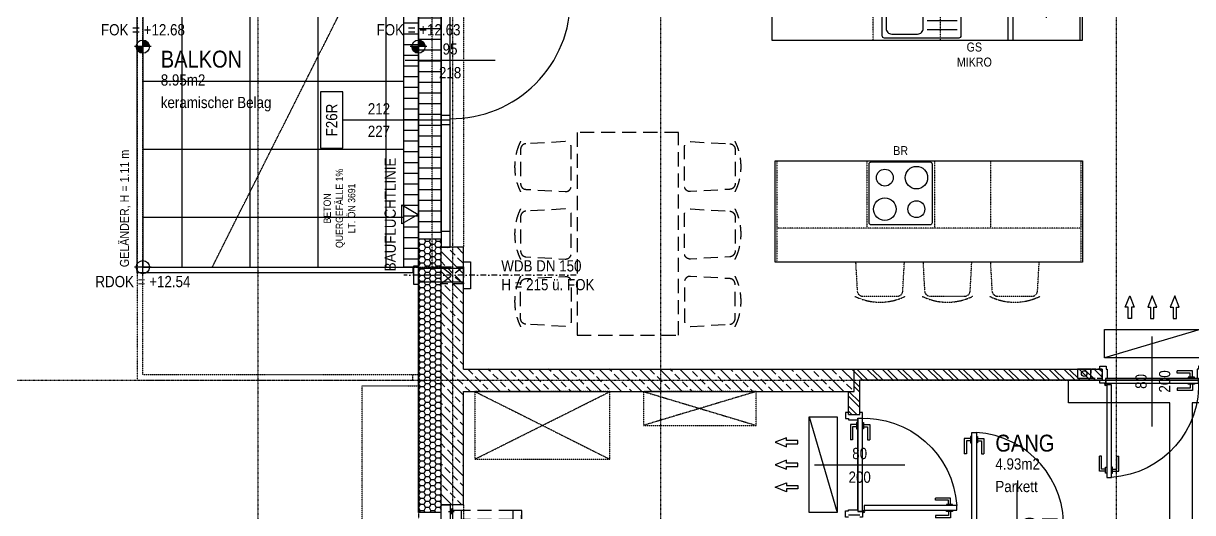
# Model space of a CAD drawing. Header units: millimetres. Extents: x -89828 to -25315, y -35442 to 69272.
# Drawn here: x -45807 to -35416, y -6351 to -2006 of the extents above; entities that cross this region are included whole.
import ezdxf
from ezdxf.enums import TextEntityAlignment as Align

# ---------------------------------------------------------------- set-up
doc = ezdxf.new("R2010")
doc.units = ezdxf.units.MM
for name, pattern in [('HIDDEN2', [0.1875, 0.125, -0.0625]), ('STRICHLINIE', [0.75, 0.5, -0.25]), ('STRICHPUNKT', [1, 0.5, -0.25, 0, -0.25])]:
    doc.linetypes.add(name, pattern=pattern)
for name, color, linetype in [('00_HLP---------M0', 6, 'Continuous'), ('01-BFL-G00-L04-M0', 10, 'Continuous'), ('01-HID-G00-L04-ENTWÄSSERUNG', 8, 'HIDDEN2'), ('01-SYM-G00-L04-M0', 8, 'Continuous'), ('01-TXT---------M0', 1, 'Continuous'), ('01-TXT---------PP', 1, 'Continuous'), ('01-TXT-G00-L04-M0', 1, 'Continuous'), ('02-ANS-G00-L04-M0', 8, 'Continuous'), ('02-ANS-G00-L04-Rigol', 8, 'Continuous'), ('02-AXO-G00-L04-M0', 8, 'STRICHPUNKT'), ('02-DIM-G00-L04-ACHSEN', 8, 'Continuous'), ('02-DIM-G00-L04-BEHÖRDE', 20, 'Continuous'), ('02-FIL-G00-L04-LILA', 223, 'Continuous'), ('02-FIL-G00-L04-ORANGE', 40, 'Continuous'), ('02-FIL-G00-L04-PLATTENBELAG', 253, 'Continuous'), ('02-FIL-G00-L04-STB', 8, 'Continuous'), ('02-HID-G00-L04-M0', 8, 'HIDDEN2'), ('02-TWA---------M0', 4, 'Continuous'), ('02-TWA-G00-L04-M0', 4, 'Continuous'), ('02-WDA---------M0', 8, 'Continuous'), ('02-WDA-G00-L04-M0', 8, 'Continuous'), ('02-ZWA---------M0', 2, 'Continuous'), ('02-ZWA-G00-L04-M0', 2, 'Continuous'), ('03-ANS-G00-L04-M0', 8, 'Continuous'), ('04-HLP---------M0', 8, 'HIDDEN2'), ('04-STO---------M0', 1, 'Continuous'), ('04-SYM---------EP', 8, 'Continuous'), ('04-SYM-G00-L04-EP', 8, 'Continuous'), ('04-TXT---------EP', 8, 'Continuous'), ('04-TXT-G00-L04-M0', 8, 'Continuous'), ('04-TXT-G00-L04-POS', 8, 'Continuous'), ('05-STO--------M0', 1, 'Continuous'), ('05-SYM---------M0', 8, 'Continuous'), ('05-SYM--------M0', 8, 'Continuous'), ('05-SYM-G00-L04-M0', 8, 'Continuous'), ('05-TXT---------PP', 8, 'Continuous'), ('05-TXT--------M0', 8, 'Continuous'), ('05-TXT-G00-L04-M0', 8, 'Continuous'), ('07-SAN---------M0', 8, 'Continuous'), ('07-SAN-G00-L04-KLIMA', 8, 'Continuous'), ('07-SAN-G00-L04-Küche', 8, 'Continuous'), ('07-SAN-G00-L04-M0', 8, 'Continuous'), ('07-SYM-G00-L04-M0', 8, 'STRICHPUNKT'), ('07_MOB-G00-L04-M0', 6, 'HIDDEN2')]:
    doc.layers.add(name, color=color, linetype=linetype)
doc.styles.add('ARIAL', font='arial.ttf', dxfattribs={"width": 0.85})
doc.dimstyles.new('pp chromy&schneider', dxfattribs={"dimscale": 0.005, "dimtxt": 25, "dimasz": 10, "dimexe": 0, "dimexo": 0, "dimgap": 5, "dimtad": 1, "dimdec": 1, "dimlfac": 100, "dimrnd": 0.1, "dimzin": 9, "dimdsep": 46, "dimtxsty": 'ARIAL', "dimblk": 'c&s kote', "dimcen": 0, "dimse1": 1, "dimse2": 1, "dimclrd": 8, "dimclrt": 8, "dimadec": 0, "dimazin": 0, "dimtfac": 0.75, "dimtdec": 1, "dimtix": 1, "dimtmove": 2, "dimatfit": 0, "dimldrblk": 'NONE', "dimfxl": 1, "dimtolj": 1, "dimlwd": -1, "dimarcsym": 0})

# ---------------------------------------------------------------- blocks, each defined once
blk = doc.blocks.new('05-TXT')
at = {"layer": '05-TXT--------M0'}
blk.add_line((-0.4, 0), (0.4, 0), dxfattribs=at)
at = {"layer": '05-TXT--------M0', "color": 8, "style": 'ARIAL', "width": 0.85}
blk.add_attdef('BREITE', text='', height=0.1, dxfattribs=at).set_placement((0, 0.05), align=Align.CENTER)
blk.add_attdef('HÖHE', text='', height=0.1, rotation=360, dxfattribs=at).set_placement((0, -0.06), align=Align.TOP_CENTER)
blk = doc.blocks.new('04-TXT')
blk.add_line((0, 0), (0.953, 0))
at = {"layer": '04-TXT---------EP', "color": 8, "style": 'ARIAL', "width": 0.85}
blk.add_attdef('WIDTH', text='', height=0.1, dxfattribs=at).set_placement((0.632, 0.05), align=Align.CENTER)
blk.add_attdef('HEIGHT', text='', height=0.1, dxfattribs=at).set_placement((0.632, -0.05), align=Align.TOP_CENTER)
blk = doc.blocks.new('TÜR-80_10er-WAND')
at = {"layer": '00_HLP---------M0'}
blk.add_lwpolyline([(0.411, -0.025), (-0.411, -0.025), (-0.411, -0.025), (-0.411, 0.017), (0.411, 0.017)], close=True, dxfattribs=at)
for points in [[(0.4, 0.017), (-0.4, 0.017)], [(-0.375, 0.017), (-0.375, 0.027), (-0.32, 0.027), (-0.32, 0.017)], [(-0.357, 0.027), (-0.357, 0.083), (-0.222, 0.083)], [(-0.337, 0.027), (-0.337, 0.063), (-0.222, 0.063)], [(-0.222, 0.063), (-0.222, 0.083)], [(-0.375, -0.025), (-0.375, -0.035), (-0.32, -0.035), (-0.32, -0.025)], [(-0.357, -0.035), (-0.357, -0.091), (-0.222, -0.091)], [(-0.337, -0.035), (-0.337, -0.071), (-0.222, -0.071)], [(-0.222, -0.071), (-0.222, -0.091)]]:
    blk.add_lwpolyline(points, dxfattribs=at)
at = {"layer": '02-ZWA---------M0'}
for points in [[(-0.445, 0.1), (-0.445, 0)], [(0.445, 0.1), (0.445, 0)]]:
    blk.add_lwpolyline(points, dxfattribs=at)
at = {"layer": '05-STO--------M0'}
for points in [[(-0.465, 0.1), (-0.465, 0.125), (-0.41, 0.125), (-0.41, 0.1), (-0.4, 0.1), (-0.4, 0.017), (-0.415, 0.017), (-0.415, -0.025), (-0.465, -0.025), (-0.465, 0)], [(0.465, 0.1), (0.465, 0.125), (0.41, 0.125), (0.41, 0.1), (0.4, 0.1), (0.4, 0.017), (0.415, 0.017), (0.415, -0.025), (0.465, -0.025), (0.465, 0)]]:
    blk.add_lwpolyline(points, dxfattribs=at)
at = {"layer": '05-SYM---------M0'}
for points in [[(0.352, -0.808), (0.296, -0.808), (0.296, -0.673)], [(0.316, -0.673), (0.296, -0.673)], [(0.352, -0.788), (0.316, -0.788), (0.316, -0.673)], [(0.414, -0.808), (0.47, -0.808), (0.47, -0.673)], [(0.414, -0.788), (0.45, -0.788), (0.45, -0.673)], [(0.45, -0.673), (0.47, -0.673)], [(0.362, -0.826), (0.352, -0.826), (0.352, -0.771), (0.362, -0.771)], [(0.404, -0.826), (0.414, -0.826), (0.414, -0.771), (0.404, -0.771)]]:
    blk.add_lwpolyline(points, dxfattribs=at)
at = {"layer": '05-SYM--------M0'}
blk.add_lwpolyline([(0.404, -0.039), (0.404, -0.862), (0.404, -0.862), (0.362, -0.862), (0.362, -0.039)], close=True, dxfattribs=at)
for points in [[(0.41, -0.036), (0.42, -0.036)], [(0.415, -0.031), (0.415, -0.041)]]:
    blk.add_lwpolyline(points, dxfattribs=at)
blk.add_circle((0.415, -0.036), 0.01, dxfattribs=at)
blk.add_arc((0.415, -0.036), 0.828, 176.3309, 266.3309, dxfattribs=at)
blk = doc.blocks.new('01-SQM')
at = {"layer": '01-TXT---------M0', "color": 1, "style": 'ARIAL', "width": 0.85}
blk.add_attdef('ROOM', (0, 0), '', height=0.15, dxfattribs=at)
blk.add_attdef('AREA', text='', height=0.1, dxfattribs=at).set_placement((0, -0.06), align=Align.TOP_LEFT)
at = {"layer": '01-TXT---------PP', "color": 1, "style": 'ARIAL', "width": 0.85}
blk.add_attdef('NR', text='', height=0.15, dxfattribs=at).set_placement((-0.117, 0), align=Align.RIGHT)
blk.add_attdef('FLOOR', text='', height=0.1, dxfattribs=at).set_placement((0, -0.26), align=Align.TOP_LEFT)
blk = doc.blocks.new('Fenster Doppelt 196')
at = {"layer": '02-WDA---------M0'}
for points in [[(-1.55, -0.2), (-1.55, -0.4)], [(-0.07, -0.2), (-0.07, -0.4)]]:
    blk.add_lwpolyline(points, dxfattribs=at)
at = {"layer": '04-HLP---------M0', "linetype": 'Continuous'}
for points in [[(-0.13, 0.72), (-0.13, 0.8), (-0.05, 0.8), (-0.05, 0.72)], [(-0.13, -0.1), (-0.13, -0.02), (-0.05, -0.02), (-0.05, -0.1)]]:
    blk.add_lwpolyline(points, close=True, dxfattribs=at)
for points in [[(-0.13, 0.72), (-0.13, -0.02)], [(-0.05, 0.72), (-0.05, -0.02)]]:
    blk.add_lwpolyline(points, dxfattribs=at)
at = {"layer": '04-HLP---------M0'}
for points in [[(-1.49, 0.437), (-1.49, 0.517), (-1.57, 0.517), (-1.57, 0.437)], [(-1.49, -0.1), (-1.49, -0.02), (-1.57, -0.02), (-1.57, -0.1)]]:
    blk.add_lwpolyline(points, close=True, dxfattribs=at)
for points in [[(-1.57, 0.437), (-1.57, -0.02)], [(-1.49, 0.437), (-1.49, -0.02)], [(-1.561, -0.135), (-1.561, -0.085)], [(-0.059, -0.135), (-0.059, -0.085)], [(-1.586, -0.11), (-1.536, -0.11)], [(-0.034, -0.11), (-0.084, -0.11)]]:
    blk.add_lwpolyline(points, dxfattribs=at)
at = {"layer": '04-HLP---------M0', "linetype": 'Continuous'}
blk.add_arc((-0.059, -0.11), 0.91, 89.5354, 180.5162, dxfattribs=at)
at = {"layer": '04-HLP---------M0'}
blk.add_arc((-1.561, -0.11), 0.627, 351.7537, 90.8218, dxfattribs=at)
at = {"layer": '04-STO---------M0'}
for points in [[(-1.48, -0.2), (-1.62, -0.2), (-1.62, -0.12), (-1.48, -0.12)], [(-0.94, -0.2), (-1.02, -0.2), (-1.02, -0.12), (-0.94, -0.12)], [(-0.14, -0.2), (0, -0.2), (0, -0.12), (-0.14, -0.12)]]:
    blk.add_lwpolyline(points, close=True, dxfattribs=at)
at = {"layer": '04-SYM---------EP'}
for p, q in [((-1.48, -0.12), (-0.14, -0.12)), ((-1.48, -0.2), (-0.14, -0.2))]:
    blk.add_line(p, q, dxfattribs=at)
blk = doc.blocks.new('01-HK1')
for p, q in [((-0.001, -0.074), (-0.001, 0.074)), ((0.074, 0), (-0.075, 0))]:
    blk.add_line(p, q)
blk.add_circle((-0.001, 0), 0.0586)
for points in [[(-0.001, 0.059), (0.041, 0.041), (-0.001, 0)], [(-0.001, 0), (0.058, 0), (0.041, 0.041)], [(-0.059, 0), (-0.042, -0.041), (-0.001, 0)], [(-0.042, -0.041), (-0.001, -0.059), (-0.001, 0)]]:
    blk.add_solid(points)
at = {"layer": '01-TXT---------M0', "color": 8, "style": 'ARIAL', "width": 0.85}
blk.add_attdef('HEIGHT', text='', height=0.1, dxfattribs=at).set_placement((0, 0.2), align=Align.TOP_CENTER)
blk = doc.blocks.new('FENSTER_214')
at = {"layer": '02-WDA---------M0'}
for points in [[(-2.19, 0), (-2.19, 0.2)], [(-0.07, 0), (-0.07, 0.2)]]:
    blk.add_lwpolyline(points, dxfattribs=at)
at = {"layer": '04-HLP---------M0', "linetype": 'Continuous'}
for points in [[(-0.13, -0.1), (-0.13, -0.18), (-0.05, -0.18), (-0.05, -0.1)], [(-0.13, -1.07), (-0.13, -1.15), (-0.05, -1.15), (-0.05, -1.07)]]:
    blk.add_lwpolyline(points, close=True, dxfattribs=at)
at = {"layer": '04-HLP---------M0'}
for points in [[(-0.034, -0.09), (-0.084, -0.09)], [(-0.059, -0.065), (-0.059, -0.115)]]:
    blk.add_lwpolyline(points, dxfattribs=at)
at = {"layer": '04-HLP---------M0', "linetype": 'Continuous'}
for points in [[(-0.13, -1.07), (-0.13, -0.18)], [(-0.05, -1.07), (-0.05, -0.18)]]:
    blk.add_lwpolyline(points, dxfattribs=at)
blk.add_arc((-0.059, -0.09), 1.06, 179.4838, 270.4646, dxfattribs=at)
at = {"layer": '04-STO---------M0'}
for points in [[(-1.09, 0), (-1.17, 0), (-1.17, -0.08), (-1.09, -0.08)], [(-0.14, 0), (0, 0), (0, -0.08), (-0.14, -0.08)], [(-2.12, 0), (-2.26, 0), (-2.26, -0.08), (-2.12, -0.08)]]:
    blk.add_lwpolyline(points, close=True, dxfattribs=at)
at = {"layer": '04-SYM---------EP'}
for p, q in [((-2.12, 0), (-0.14, 0)), ((-2.12, -0.08), (-0.14, -0.08))]:
    blk.add_line(p, q, dxfattribs=at)
blk = doc.blocks.new('möbel_tisch_gross')
blk.add_lwpolyline([(-0.45, 0.9), (-0.45, -0.9), (0.45, -0.9), (0.45, 0.9)], close=True)
at = {"flags": 128}
for points in [[(-0.906, 0.801, 0.39805), (-0.953, 0.751), (-0.953, 0.446, 0.39805), (-0.906, 0.396), (-0.556, 0.376, 0.430564), (-0.503, 0.426), (-0.503, 0.77, 0.430564), (-0.556, 0.82)], [(0.906, 0.801, -0.39805), (0.953, 0.751), (0.953, 0.446, -0.39805), (0.906, 0.396), (0.556, 0.376, -0.430564), (0.503, 0.426), (0.503, 0.77, -0.430564), (0.556, 0.82)], [(-0.906, 0.202, 0.39805), (-0.953, 0.152), (-0.953, -0.153, 0.39805), (-0.906, -0.203), (-0.556, -0.223, 0.430564), (-0.503, -0.173), (-0.503, 0.172, 0.430564), (-0.556, 0.222)], [(0.906, 0.202, -0.39805), (0.953, 0.152), (0.953, -0.153, -0.39805), (0.906, -0.203), (0.556, -0.223, -0.430564), (0.503, -0.173), (0.503, 0.172, -0.430564), (0.556, 0.222)], [(-0.906, -0.802, -0.39805), (-0.953, -0.752), (-0.953, -0.447, -0.39805), (-0.906, -0.397), (-0.556, -0.377, -0.430564), (-0.503, -0.427), (-0.503, -0.772, -0.430564), (-0.556, -0.822)], [(0.906, -0.802, 0.39805), (0.953, -0.752), (0.953, -0.447, 0.39805), (0.906, -0.397), (0.556, -0.377, 0.430564), (0.503, -0.427), (0.503, -0.772, 0.430564), (0.556, -0.822)]]:
    blk.add_lwpolyline(points, format="xyb", close=True, dxfattribs=at)
for centre, start, end in [((-0.503, 0.598), 153.4349, 206.5651), ((0.503, 0.598), 333.4349, 26.5651), ((-0.503, -0.001), 153.4349, 206.5651), ((0.503, -0.001), 333.4349, 26.5651), ((-0.503, -0.599), 153.4349, 206.5651), ((0.503, -0.599), 333.4349, 26.5651)]:
    blk.add_arc(centre, 0.503, start, end)
blk = doc.blocks.new('WANDLÜFER')
at = {"layer": '02-TWA---------M0', "linetype": 'HIDDEN2', "ltscale": 0.75}
for points in [[(0.075, 0), (0.075, -0.2), (-0.075, -0.2), (-0.075, 0), (0.075, 0)], [(-0.075, 0), (0.075, -0.2)], [(0.075, 0), (-0.075, -0.2)]]:
    blk.add_lwpolyline(points, dxfattribs=at)
at = {"layer": '07-SAN---------M0', "linetype": 'STRICHPUNKT', "ltscale": 0.1}
blk.add_lwpolyline([(0, 1), (0, -0.53)], dxfattribs=at)
at = {"layer": '07-SAN---------M0'}
for points in [[(0, 0), (-0.12, 0), (-0.12, 0.06), (0.12, 0.06), (0.12, 0)], [(0.08, -0.4), (-0.08, -0.4), (-0.08, -0.445), (0.08, -0.445)]]:
    blk.add_lwpolyline(points, close=True, dxfattribs=at)
for points in [[(-0.06, 0), (-0.06, -0.4)], [(0.06, 0), (0.06, -0.4)]]:
    blk.add_lwpolyline(points, dxfattribs=at)
blk = doc.blocks.new('01-HK3')
blk.add_lwpolyline([(0, 0), (0.0423, 0.0732), (-0.0423, 0.0732)], close=True)
at = {"color": 0, "style": 'ARIAL', "width": 0.85}
blk.add_attdef('HEIGHT', text='', height=0.05, dxfattribs=at).set_placement((0, 0.35), align=Align.TOP_CENTER)
blk = doc.blocks.new('c&s kote')
at = {"color": 8}
for p, q in [((0, -2), (0, 2)), ((0, 2), (0, -2)), ((-2, 0), (2, 0)), ((2, 0), (-2, 0))]:
    blk.add_line(p, q, dxfattribs=at)
blk.add_circle((0, 0), 0.5, dxfattribs=at)
blk = doc.blocks.new('*D357')
at = {"layer": '02-DIM-G00-L04-ACHSEN', "color": 8, "transparency": 16777216}
blk.add_arc((-28845, 20569), 378, 0.0076, 89.9924, dxfattribs=at)
at = {"layer": 'Defpoints', "color": 0, "transparency": 16777216}
for p in [(-28845, 23033), (-28517, 20759), (-60134, 20569), (-26445, 20569), (-28845, -11894)]:
    blk.add_point(p, dxfattribs=at)
at = {"layer": '02-DIM-G00-L04-ACHSEN', "color": 8, "transparency": 16777216, "xscale": 0.05, "yscale": 0.05, "zscale": 0.05}
for p, rotation in [((-28845, 20948), 179.9962131424511), ((-28466, 20569), 270.0037868588788)]:
    blk.add_blockref('c&s kote', p, dxfattribs=dict(at, rotation=rotation))
at = {"layer": '02-DIM-G00-L04-ACHSEN', "color": 8, "transparency": 16777216, "insert": (-28577, 20837), "char_height": 0.125, "attachment_point": 5, "rotation": 315, "style": 'ARIAL'}
blk.add_mtext('\\A1;90.00°', dxfattribs=at)
blk = doc.blocks.new('_None')
blk = doc.blocks.new('*D394')
at = {"layer": '02-DIM-G00-L04-ACHSEN', "color": 8, "transparency": 16777216}
blk.add_arc((-57015, -8824), 947, 179.3155, 269.997, dxfattribs=at)
at = {"layer": 'Defpoints', "color": 0, "transparency": 16777216}
for p in [(-57015, 23033), (-60057, -8787), (-26445, -9191), (-57838, -9291), (-57015, -11894)]:
    blk.add_point(p, dxfattribs=at)
at = {"layer": '02-DIM-G00-L04-ACHSEN', "color": 8, "transparency": 16777216, "xscale": 0.05, "yscale": 0.05, "zscale": 0.05}
for p, rotation in [((-57961, -8813), 89.31399696882043), ((-57015, -9770), 359.9984866771429)]:
    blk.add_blockref('c&s kote', p, dxfattribs=dict(at, rotation=rotation))
at = {"layer": '02-DIM-G00-L04-ACHSEN', "color": 8, "transparency": 16777216, "insert": (-57688, -9489), "char_height": 0.125, "attachment_point": 5, "rotation": 314.6562, "style": 'ARIAL'}
blk.add_mtext('\\A1;90.69°', dxfattribs=at)
blk = doc.blocks.new('*D395')
at = {"layer": '02-DIM-G00-L04-ACHSEN', "color": 8, "transparency": 16777216}
blk.add_arc((-28845, -9162), 916, 270.0031, 359.3094, dxfattribs=at)
at = {"layer": 'Defpoints', "color": 0, "transparency": 16777216}
for p in [(-28845, 23033), (-60057, -8787), (-26445, -9191), (-28390, -9957), (-28845, -11894)]:
    blk.add_point(p, dxfattribs=at)
at = {"layer": '02-DIM-G00-L04-ACHSEN', "color": 8, "transparency": 16777216, "xscale": 0.05, "yscale": 0.05, "zscale": 0.05}
for p, rotation in [((-27928, -9173), 89.31092035926187), ((-28845, -10078), 180.001563286988)]:
    blk.add_blockref('c&s kote', p, dxfattribs=dict(at, rotation=rotation))
at = {"layer": '02-DIM-G00-L04-ACHSEN', "color": 8, "transparency": 16777216, "insert": (-28201, -9814), "char_height": 0.125, "attachment_point": 5, "rotation": 44.6562, "style": 'ARIAL'}
blk.add_mtext('\\A1;89.31°', dxfattribs=at)
blk = doc.blocks.new('türachse&qualität')
at = {"layer": '05-SYM---------M0'}
blk.add_line((-0.4, 0), (-0.4, 0), dxfattribs=at)
at = {"layer": '05-TXT---------PP'}
blk.add_lwpolyline([(-0.5, -0.25), (-0.5, 0.25), (-0.7, 0.25), (-0.7, -0.25)], close=True, dxfattribs=at)
at = {"layer": '05-TXT---------PP', "color": 8, "style": 'ARIAL', "text_generation_flag": 6, "width": 0.85}
blk.add_attdef('POS.NR.', text='', height=0.1, rotation=270, dxfattribs=at).set_placement((-0.653, -0.011), align=Align.TOP_CENTER)
blk = doc.blocks.new('Kühlschrank')
blk.add_lwpolyline([(-0.3, 0), (0.3, 0), (0.3, -0.6), (-0.3, -0.6)], close=True)
for points in [[(0, -0.2), (0, -0.4)], [(-0.1, -0.3), (0.1, -0.3)], [(0.071, -0.229), (-0.071, -0.371)], [(-0.071, -0.229), (0.071, -0.371)]]:
    blk.add_lwpolyline(points)
blk = doc.blocks.new('kochfeld')
blk.add_lwpolyline([(-0.28, -0.55), (-0.28, -0.03, -0.414214), (-0.26, -0.01), (0.26, -0.01, -0.414214), (0.28, -0.03), (0.28, -0.55, -0.414214), (0.26, -0.57), (-0.26, -0.57, -0.414214)], format="xyb", close=True)
for centre, radius in [((-0.14, -0.15), 0.075), ((0.14, -0.15), 0.1), ((-0.14, -0.43), 0.1), ((0.14, -0.43), 0.075)]:
    blk.add_circle(centre, radius)
blk = doc.blocks.new('Spüle')
for points in [[(0.4, -0.02), (-0.26, -0.02, 0.414214), (-0.28, -0.04), (-0.28, -0.47, 0.414214), (-0.26, -0.49), (0.4, -0.49, 0.414214), (0.42, -0.47), (0.42, -0.04, 0.414214)], [(-0.195, -0.055), (0.035, -0.055, -0.414214), (0.085, -0.105), (0.085, -0.405, -0.414214), (0.035, -0.455), (-0.195, -0.455, -0.414214), (-0.245, -0.405), (-0.245, -0.105, -0.414214)]]:
    blk.add_lwpolyline(points, format="xyb", close=True)
for points in [[(0.12, -0.095), (0.385, -0.095)], [(0.12, -0.175), (0.385, -0.175)], [(0.12, -0.255), (0.385, -0.255)], [(0.12, -0.335), (0.385, -0.335)], [(0.12, -0.415), (0.385, -0.415)]]:
    blk.add_lwpolyline(points)
blk.add_circle((-0.08, -0.405), 0.02)
blk = doc.blocks.new('KLIMAGERÄT')
for points in [[(-0.425, 0), (0.425, 0), (0.425, -0.25), (-0.425, -0.25), (-0.425, 0)], [(-0.215, -0.35), (-0.215, -0.45), (-0.24, -0.45), (-0.2, -0.55), (-0.2, -0.55), (-0.16, -0.45), (-0.185, -0.45), (-0.185, -0.35), (-0.215, -0.35)], [(-0.015, -0.35), (-0.015, -0.45), (-0.04, -0.45), (0, -0.55), (0, -0.55), (0.04, -0.45), (0.015, -0.45), (0.015, -0.35), (-0.015, -0.35)], [(0.215, -0.35), (0.215, -0.45), (0.24, -0.45), (0.2, -0.55), (0.2, -0.55), (0.16, -0.45), (0.185, -0.45), (0.185, -0.35), (0.215, -0.35)]]:
    blk.add_lwpolyline(points, close=True)
blk.add_lwpolyline([(-0.425, -0.25), (0.425, 0)])
blk = doc.blocks.new('07_Klimasifon')
at = {"layer": '00_HLP---------M0', "linetype": 'HIDDEN2', "ltscale": 0.3}
blk.add_lwpolyline([(0, -0.1), (0.08, -0.1), (0.08, 0), (0, 0)], close=True, dxfattribs=at)
at = {"layer": '07-SAN---------M0'}
blk.add_lwpolyline([(0, -0.22), (0.08, -0.22), (0.08, -0.1), (0, -0.1)], close=True, dxfattribs=at)
blk.add_circle((0.04, -0.16), 0.025, dxfattribs=at)
blk = doc.blocks.new('01-HK2')
for p, q in [((0.098, 0), (-0.098, 0)), ((0, -0.098), (0, 0.098))]:
    blk.add_line(p, q)
blk.add_circle((0, 0), 0.0773)
at = {"layer": '01-TXT---------M0', "color": 8, "style": 'ARIAL', "width": 0.85}
blk.add_attdef('HEIGHT', text='', height=0.1, rotation=360, dxfattribs=at).set_placement((0, 0.132), align=Align.BOTTOM_CENTER)

msp = doc.modelspace()

# ---------------------------------------------------------------- hatches: boundary and pattern name
at = {"layer": '02-ANS-G00-L04-Rigol', "true_color": 0x636466}
h = msp.add_hatch(dxfattribs=at)
h.set_pattern_fill('ANSI31', color=251, scale=30, angle=422.33899195, style=0)
h.set_pattern_definition([(180, (27666.97, 26097.05), (-1e-08, -95.25), [])])
h.paths.add_polyline_path([(-42294.5294, -4170.5777), (-42424.5294, -4170.5777), (-42424.5294, -820.5777), (-42294.405, -820.5777)])
h = msp.add_hatch(dxfattribs=at)
h.set_pattern_fill('ANSI31', color=251, scale=30, angle=422.33899195, style=0)
h.set_pattern_definition([(180, (27797.01, 26714.54), (-2e-08, -95.25), [])])
h.paths.add_polyline_path([(-42094.5294, -3923.0764), (-42294.5294, -3923.0764), (-42294.5294, -1803.0764), (-42094.5294, -1803.0764)])
at = {"layer": '02-FIL-G00-L04-LILA', "true_color": 0x636466}
h = msp.add_hatch(dxfattribs=at)
h.set_pattern_fill('HONEY', color=251, scale=10, angle=197.04654128, style=0)
h.set_pattern_definition([(180, (42.84, 5709.422), (-47.625, -27.4963), [31.75, -63.5]), (300, (42.84, 5709.422), (47.624994, -27.49631), [31.75, -63.5]), (240, (42.84, 5709.422), (-6e-06, -54.99261), [-63.5, 31.75])])
h.paths.add_polyline_path([(-42294.5294, -3923.0764), (-42294.5294, -6350.5777), (-42094.5294, -6350.5777), (-42094.5294, -6280.5777), (-42094.5294, -3993.0764), (-42094.5294, -3923.0764)])
at = {"layer": '02-FIL-G00-L04-ORANGE', "true_color": 0x636466}
h = msp.add_hatch(dxfattribs=at)
h.set_pattern_fill('ANSI32', color=251, scale=10, angle=197.04654128, style=0)
h.set_pattern_definition([(135, (-114957.16, -39290.58), (-67.35192, -67.35192), []), (135, (-114957.16, -39245.68), (-67.35192, -67.35192), [])])
h.paths.add_polyline_path([(-36219.5294, -5075.5777), (-38424.5294, -5075.5777), (-38424.5294, -5275.5777), (-38474.5294, -5275.5777), (-38474.5294, -5480.5777), (-38374.5294, -5480.5777), (-38374.5294, -5175.5777), (-36219.5294, -5175.5777)])
at = {"layer": '02-FIL-G00-L04-STB', "true_color": 0x636466}
h = msp.add_hatch(dxfattribs=at)
h.set_pattern_fill('ANSI33', color=251, scale=20, angle=197.04654128, style=0)
h.set_pattern_definition([(135, (-114957.16, -39290.58), (-89.80256, -89.80256), []), (135, (-114957.16, -39200.78), (-89.80256, -89.80256), [63.5, -31.75])])
h.paths.add_polyline_path([(-38424.5294, -5075.5777), (-41894.5294, -5075.5777), (-41894.5294, -3993.0764), (-42094.5294, -3993.0764), (-42094.5294, -6280.5777), (-42014.5294, -6280.5777), (-41894.5294, -6280.5777), (-41894.5294, -5275.5777), (-38424.5294, -5275.5777)])

# ---------------------------------------------------------------- linework, layer by layer
at = {"layer": '01-BFL-G00-L04-M0', "color": 251, "linetype": 'STRICHLINIE', "true_color": 0x636466}
msp.add_lwpolyline([(-72497.355, -11746.065), (-72466.9071, -620.5777), (-42294.5294, -620.5777), (-42294.5312, -9395.2406), (-42386.344, -21258.1925)], dxfattribs=at)
at = {"layer": '01-HID-G00-L04-ENTWÄSSERUNG', "color": 251, "true_color": 0x636466}
msp.add_lwpolyline([(-44127.877, -4170.5777), (-42394.405, -720.5777)], dxfattribs=at)
msp.add_lwpolyline([(-42795.3521, -3846.7195, 0, 0, 0), (-42795.3521, -3596.7195, 50, 0, 0), (-42795.3521, -3446.7195, 0, 0, 0)], format="xyseb", dxfattribs=at)
at = {"layer": '02-ANS-G00-L04-M0', "color": 251, "true_color": 0x636466}
msp.add_lwpolyline([(-44744.5294, -1300.5778), (-44744.5294, -4170.5777), (-42344.5294, -4170.5777), (-42344.5294, -4220.5777), (-44794.5294, -4220.5777), (-44794.5294, -1300.5778)], dxfattribs=at)
at = {"layer": '02-ANS-G00-L04-Rigol', "color": 251, "true_color": 0x636466}
for points in [[(-42294.5294, -4170.5777), (-42424.5294, -4170.5777), (-42424.5294, -820.5777), (-42294.405, -820.5777)], [(-42094.5294, -3923.0764), (-42294.5294, -3923.0764), (-42294.5294, -1803.0764), (-42094.5294, -1803.0764)]]:
    msp.add_lwpolyline(points, close=True, dxfattribs=at)
at = {"layer": '02-AXO-G00-L04-M0', "color": 251, "true_color": 0x636466}
for points in [[(-43724.5294, 23033.1204), (-43724.5294, -11894.3214)], [(-41994.5294, 23033.1204), (-41994.5294, -11894.3214)], [(-40144.5294, 23033.1204), (-40144.5294, -11894.3214)], [(-36094.5294, 23033.1204), (-36094.5294, -11894.3214)], [(-60057.1609, -5175.5777), (-26444.5294, -5175.5777)]]:
    msp.add_lwpolyline(points, dxfattribs=at)
at = {"layer": '02-FIL-G00-L04-PLATTENBELAG', "color": 251, "true_color": 0x636466}
for p, q in [((-42424.5294, -2520.5777), (-44744.5294, -2520.5777)), ((-42424.5294, -3125.5777), (-44744.5294, -3125.5777)), ((-42424.5294, -3730.5777), (-44744.5294, -3730.5777))]:
    msp.add_line(p, q, dxfattribs=at)
for points in [[(-44399.6198, 14929.4223), (-44399.5296, -4170.5777)], [(-43794.5631, 3529.4223), (-43794.5267, -4170.5777)], [(-43189.5602, 3529.4223), (-43189.5238, -4170.5777)], [(-42584.5602, 3529.4251), (-42584.5238, -4170.5749)]]:
    msp.add_lwpolyline(points, dxfattribs=at)
at = {"layer": '02-HID-G00-L04-M0', "color": 251, "true_color": 0x636466}
msp.add_lwpolyline([(-44744.5294, -4170.5777), (-42094.5294, -4170.5777), (-42174.5294, -4170.5777), (-42174.5294, -500.5798), (-44744.5294, -500.5798), (-44744.5294, -4170.5777)], close=True, dxfattribs=at)
at = {"layer": '02-HID-G00-L04-M0', "color": 251, "ltscale": 0.5, "true_color": 0x636466}
msp.add_lwpolyline([(-42344.5294, -865.5777), (-42344.5294, -815.5777), (-44794.5294, -815.5777), (-44794.5294, -5175.5777), (-42344.5294, -5175.5777), (-42344.5294, -5125.5777)], dxfattribs=at)
at = {"layer": '02-HID-G00-L04-M0', "color": 251, "true_color": 0x636466}
for points in [[(-42294.5294, -5125.5777), (-44744.5294, -5125.5777), (-44744.5294, -865.5777), (-42294.5294, -865.5777)], [(-41894.5294, -1733.0764), (-41894.5294, -3993.0764)], [(-42294.5294, -1803.0764), (-42294.5294, -3923.0764)], [(-42294.5294, -9270.5777), (-42794.5294, -9270.5777), (-42794.5294, -5225.5772), (-42294.5303, -5225.5777)], [(-41894.5294, -6280.5777), (-41894.5294, -7900.5777)]]:
    msp.add_lwpolyline(points, dxfattribs=at)
at = {"layer": '02-TWA-G00-L04-M0', "color": 251, "true_color": 0x636466}
for p, q in [((-41894.5294, -5075.5777), (-38424.5294, -5075.5777)), ((-41894.5294, -5275.5777), (-38424.5294, -5275.5777))]:
    msp.add_line(p, q, dxfattribs=at)
for points in [[(-42094.5294, -6280.5777), (-42094.5294, -3993.0764)], [(-41894.5294, -3993.0764), (-42094.5294, -3993.0764)], [(-41894.5294, -5075.5777), (-41894.5294, -3993.0764)], [(-38424.5294, -5275.5777), (-38424.5294, -5075.5777)], [(-41894.5294, -6280.5777), (-41894.5294, -5275.5777)], [(-41894.5294, -6280.5777), (-42094.5294, -6280.5777)]]:
    msp.add_lwpolyline(points, dxfattribs=at)
at = {"layer": '02-WDA-G00-L04-M0', "color": 251, "true_color": 0x636466}
msp.add_line((-42294.5294, -6350.5777), (-42294.5294, -3923.0764), dxfattribs=at)
at = {"layer": '02-ZWA-G00-L04-M0', "color": 251, "true_color": 0x636466}
for p, q in [((-38374.5294, -5480.5777), (-38374.5294, -5175.5777)), ((-38474.5294, -5480.5777), (-38474.5294, -5275.5777))]:
    msp.add_line(p, q, dxfattribs=at)
for points in [[(-38424.5294, -5075.5777), (-36219.5294, -5075.5777)], [(-36219.5294, -5175.5777), (-38374.5294, -5175.5777)]]:
    msp.add_lwpolyline(points, dxfattribs=at)
at = {"layer": '03-ANS-G00-L04-M0', "color": 251, "true_color": 0x636466}
msp.add_lwpolyline([(-35619.5294, -5375.5777), (-36519.5294, -5375.5777), (-36519.5294, -5175.5777), (-34654.5294, -5175.5777), (-34654.5294, -5375.5777), (-35419.5294, -5375.5777), (-35419.5294, -8520.5778), (-35619.5294, -8520.5778), (-35619.5294, -5375.5777)], dxfattribs=at)
at = {"layer": '07-SAN-G00-L04-Küche', "color": 251, "linetype": 'HIDDEN2', "ltscale": 0.5, "true_color": 0x636466}
for points in [[(-38255.5458, -2155.5776), (-38255.5458, -1555.5776)], [(-37655.5458, -2155.5776), (-37655.5458, -1555.5776)], [(-39110.5458, -3225.5743), (-39110.5458, -4125.5745)], [(-38310.5458, -3225.5743), (-38310.5458, -3825.575)], [(-37710.5458, -3225.5743), (-37710.5458, -3825.5748)], [(-37210.5458, -3225.5743), (-37210.5458, -3825.5746)], [(-36410.5458, -3225.5743), (-36410.5458, -4125.5745)], [(-36410.5458, -3825.5743), (-39110.5458, -3825.5752)]]:
    msp.add_lwpolyline(points, dxfattribs=at)
at = {"layer": '07-SAN-G00-L04-Küche', "color": 251, "true_color": 0x636466}
msp.add_lwpolyline([(-37055.5458, -2155.5776), (-37055.5458, -1555.5776)], dxfattribs=at)
at = {"layer": '07-SAN-G00-L04-M0', "color": 251, "true_color": 0x636466}
for points in [[(-39155.5458, -2155.5597), (-39105.4388, -2155.5773), (-39105.4388, -2155.5773), (-36394.5458, -2155.5776), (-36394.5458, -1555.5777), (-39155.5458, -1555.5777)], [(-36394.5458, -4125.5745), (-39126.5458, -4125.5754), (-39126.5458, -3225.5752), (-36394.5458, -3225.5743)]]:
    msp.add_lwpolyline(points, close=True, dxfattribs=at)
at = {"layer": '07_MOB-G00-L04-M0', "color": 251, "true_color": 0x636466}
for points in [[(-38410.823, -4125.575), (-38396.6028, -4381.539, 0.3980502803), (-38346.6797, -4428.7655), (-38041.2784, -4428.7655, 0.3980502825), (-37991.3554, -4381.539), (-37977.1351, -4125.5748)], [(-37811.9565, -4125.575), (-37797.7363, -4381.539, 0.3980502803), (-37747.8133, -4428.7655), (-37442.4119, -4428.7655, 0.3980502825), (-37392.4889, -4381.539), (-37378.2687, -4125.5748)], [(-37213.09, -4125.575), (-37198.8698, -4381.539, 0.3980502803), (-37148.9468, -4428.7655), (-36843.5454, -4428.7655, 0.3980502825), (-36793.6224, -4381.539), (-36779.4022, -4125.5748)], [(-38418.9791, -4428.7655, 0.2360679776), (-37968.9791, -4428.7655, -36.0277542622)], [(-37820.1126, -4428.7655, 0.2360679776), (-37370.1126, -4428.7655, -36.0277542622)], [(-37221.2461, -4428.7655, 0.2360679776), (-36771.2461, -4428.7655, -36.0277542622)]]:
    msp.add_lwpolyline(points, format="xyb", dxfattribs=at)
msp.add_lwpolyline([(-41794.5294, -5275.5777), (-41794.5294, -5875.5777), (-40594.5294, -5875.5777), (-40594.5294, -5275.5777)], close=True, dxfattribs=at)
for points in [[(-41794.5294, -5275.5777), (-40594.5294, -5875.5777)], [(-41794.5294, -5875.5777), (-40594.5294, -5275.5777)], [(-39294.5294, -5575.5777), (-39294.5294, -5275.5777), (-40294.5294, -5275.5777), (-40294.5294, -5575.5777), (-39294.5294, -5575.5777)], [(-40294.5294, -5275.5777), (-39294.5294, -5575.5777)], [(-39294.5294, -5275.5777), (-40294.5294, -5575.5777)]]:
    msp.add_lwpolyline(points, dxfattribs=at)

# ---------------------------------------------------------------- block references
at = {"layer": '01-SYM-G00-L04-M0', "color": 251, "true_color": 0x636466, "xscale": 999.9999999999995, "yscale": 999.9999999999995, "zscale": 999.9999999999995, "rotation": 1.50062501e-08}
for p, values in [((-44744.0189, -2212.1622), {'HEIGHT': 'FOK = +12.68'}), ((-42295.0399, -2212.1622), {'HEIGHT': 'FOK = +12.63'})]:
    msp.add_blockref('01-HK1', p, dxfattribs=at).add_auto_attribs(values)
at = {"layer": '01-SYM-G00-L04-M0', "color": 251, "true_color": 0x636466}
ref = msp.add_blockref('01-HK2', (-44744.5294, -4170.5777), dxfattribs=dict(at, xscale=757.5757580343633, yscale=757.5757580735275, zscale=757.5757580681659, rotation=1.76075916e-08))
ref.add_attrib('HEIGHT', 'RDOK = +12.54', dxfattribs={"layer": '01-TXT---------M0', "color": 8, "height": 100, "rotation": 0.00000001, "style": 'ARIAL', "width": 0.85}).set_placement((-44744.5294, -4378.6123), align=Align.BOTTOM_CENTER)
at = {"layer": '01-TXT-G00-L04-M0', "color": 251, "true_color": 0x636466, "xscale": 999.9999999999995, "yscale": 999.9999999999995, "zscale": 999.9999999999995, "rotation": 359.9999999933284}
msp.add_blockref('01-SQM', (-44585.547, -2397.8719), dxfattribs=at).add_auto_attribs({'ROOM': 'BALKON', 'AREA': '8.95m2', 'FLOOR': 'keramischer Belag'})
at = {"layer": '01-TXT-G00-L04-M0', "color": 251, "true_color": 0x636466}
ref = msp.add_blockref('01-SQM', (-37168.5228, -5808.6632), dxfattribs=dict(at, xscale=999.9999999999995, yscale=999.9999999999995, zscale=999.9999999999995, rotation=359.9999999941621))
ref.add_attrib('ROOM', 'GANG', (-37168.5228, -5808.6632), dxfattribs={"layer": '01-TXT---------M0', "color": 1, "height": 150, "rotation": 359.99999999, "style": 'ARIAL', "oblique": 360, "width": 0.85})
ref.add_attrib('AREA', '4.93m2', dxfattribs={"layer": '01-TXT---------M0', "color": 1, "height": 100, "rotation": 359.99999999, "style": 'ARIAL', "width": 0.85}).set_placement((-37168.5228, -5868.6632), align=Align.TOP_LEFT)
ref.add_attrib('FLOOR', 'Parkett', dxfattribs={"layer": '01-TXT---------PP', "color": 1, "height": 100, "rotation": 359.99999999, "style": 'ARIAL', "width": 0.85}).set_placement((-37168.5228, -6068.6632), align=Align.TOP_LEFT)
at = {"layer": '02-DIM-G00-L04-BEHÖRDE', "color": 251, "true_color": 0x636466}
ref = msp.add_blockref('01-HK3', (-42297.1217, -3702.4428), dxfattribs=dict(at, xscale=-2000.000000014551, yscale=2000.000000014344, zscale=2000, rotation=89.9999999849907))
ref.add_attrib('HEIGHT', 'BAUFLUCHTLINIE', dxfattribs={"layer": '0', "color": 0, "extrusion": (0, 0, -1), "height": 100, "rotation": 270.00000001, "style": 'ARIAL', "text_generation_flag": 2, "width": 0.85}).set_placement((42597.1217, -3702.4428), align=Align.TOP_CENTER)
at = {"layer": '04-SYM-G00-L04-EP', "color": 251, "true_color": 0x636466, "xscale": 999.9999999999995, "yscale": 999.9999999999995, "zscale": 999.9999999999995}
for name, p, rotation in [('FENSTER_214', (-42094.5294, -1733.0764), 89.99999998999333), ('Fenster Doppelt 196', (-41894.5294, -7900.5777), 269.9999999999985)]:
    msp.add_blockref(name, p, dxfattribs=dict(at, rotation=rotation))
at = {"layer": '04-TXT-G00-L04-M0', "color": 251, "true_color": 0x636466, "xscale": 999.9999999999995, "yscale": 999.9999999999995, "zscale": 999.9999999999995, "rotation": 359.9999993121437}
msp.add_blockref('05-TXT', (-42014.5294, -2333.0764), dxfattribs=at).add_auto_attribs({'BREITE': '95', 'HÖHE': '218'})
at = {"layer": '04-TXT-G00-L04-M0', "color": 251, "true_color": 0x636466}
ref = msp.add_blockref('04-TXT', (-42014.5294, -2864.0764), dxfattribs=dict(at, xscale=-999.9999999999995, yscale=999.9999999999995, zscale=999.9999999999995, rotation=4.0853001e-08))
ref.add_attrib('WIDTH', '212', dxfattribs={"layer": '04-TXT---------EP', "color": 8, "extrusion": (0, 0, -1), "height": 100, "rotation": 359.99999996, "style": 'ARIAL', "text_generation_flag": 2, "width": 0.85}).set_placement((42646.6928, -2814.0764), align=Align.CENTER)
ref.add_attrib('HEIGHT', '227', dxfattribs={"layer": '04-TXT---------EP', "color": 8, "extrusion": (0, 0, -1), "height": 100, "rotation": 359.99999996, "style": 'ARIAL', "text_generation_flag": 2, "width": 0.85}).set_placement((42646.6928, -2914.0764), align=Align.TOP_CENTER)
at = {"layer": '04-TXT-G00-L04-POS', "color": 251, "true_color": 0x636466}
ref = msp.add_blockref('türachse&qualität', (-42467.4553, -2864.0764), dxfattribs=dict(at, xscale=999.9999999999995, yscale=999.9999999999995, zscale=999.9999999999995, rotation=359.9999963397774))
ref.add_attrib('POS.NR.', 'F26R', dxfattribs={"layer": '05-TXT---------PP', "color": 8, "height": 100, "rotation": 269.99999633, "style": 'ARIAL', "text_generation_flag": 6, "width": 0.85}).set_placement((-43067.4553, -2864.0763), align=Align.MIDDLE_CENTER)
at = {"layer": '05-SYM-G00-L04-M0', "color": 251, "true_color": 0x636466, "yscale": 999.9999999999995, "zscale": 999.9999999999995}
for p, xscale, rotation in [((-35774.5294, -5175.5777), -999.9999999999995, 1.842602071e-07), ((-38374.5294, -5925.5777), -999.9999999999995, 90.0000002167769), ((-36974.5294, -6500.5777), 999.9999999999995, 179.9999998207394)]:
    msp.add_blockref('TÜR-80_10er-WAND', p, dxfattribs=dict(at, xscale=xscale, rotation=rotation))
at = {"layer": '05-TXT-G00-L04-M0', "color": 251, "true_color": 0x636466, "xscale": 999.9999999999995, "yscale": 999.9999999999995, "zscale": 999.9999999999995}
for p, rotation in [((-35774.5294, -5185.5777), 89.99999999666346), ((-38374.5294, -5925.5777), 359.9999999949959), ((-36974.5294, -6490.5777), 90.00000000666863)]:
    msp.add_blockref('05-TXT', p, dxfattribs=dict(at, rotation=rotation)).add_auto_attribs({'BREITE': '80', 'HÖHE': '200'})
at = {"layer": '07-SAN-G00-L04-KLIMA', "color": 251, "true_color": 0x636466, "xscale": 999.9999999999995, "yscale": 999.9999999999995, "zscale": 999.9999999999995}
for name, p, rotation in [('KLIMAGERÄT', (-35774.5294, -4975.5778), 179.9999999908271), ('07_Klimasifon', (-36219.5294, -5075.5777), 269.9999999999985), ('KLIMAGERÄT', (-38574.5294, -5925.5777), 269.9999999899934)]:
    msp.add_blockref(name, p, dxfattribs=dict(at, rotation=rotation))
at = {"layer": '07-SAN-G00-L04-Küche', "color": 251, "true_color": 0x636466, "yscale": 999.9999999999995, "zscale": 999.9999999999995}
for name, p, xscale, rotation in [('Kühlschrank', (-36714.5458, -2155.5776), -999.9999999999995, 179.9999999974973), ('Spüle', (-37894.5458, -2155.5775), -999.9999999999995, 180.0000000041673), ('kochfeld', (-38010.5458, -3225.5748), 999.9999999999995, 3.16815166e-08)]:
    msp.add_blockref(name, p, dxfattribs=dict(at, xscale=xscale, rotation=rotation))
at = {"layer": '07-SAN-G00-L04-M0', "color": 251, "true_color": 0x636466, "xscale": 999.9999999999995, "yscale": 999.9999999999995, "zscale": 999.9999999999995, "rotation": 270.0000000200088}
msp.add_blockref('WANDLÜFER', (-41894.5294, -4243.0764), dxfattribs=at)
at = {"layer": '07_MOB-G00-L04-M0', "color": 251, "true_color": 0x636466, "xscale": 999.9999999999995, "yscale": 999.9999999999995, "zscale": 999.9999999999995, "rotation": 1.050526893e-07}
msp.add_blockref('möbel_tisch_gross', (-40434.7072, -3875.4902), dxfattribs=at)

# ---------------------------------------------------------------- texts
at = {"layer": '01-HID-G00-L04-ENTWÄSSERUNG', "color": 251, "true_color": 0x636466, "insert": (-42856.5044, -3648.7169), "char_height": 65, "width": 764.6, "attachment_point": 8, "rotation": 90, "style": 'ARIAL'}
msp.add_mtext('BETON\\PQUERGEFÄLLE 1%\\PLT. ÖN 3691', dxfattribs=at)
at = {"layer": '02-HID-G00-L04-M0', "color": 251, "true_color": 0x636466, "style": 'ARIAL', "width": 0.85}
msp.add_text('GELÄNDER, H = 1.11 m', height=80, rotation=90, dxfattribs=at).set_placement((-44844.5294, -4170.5777), align=Align.BOTTOM_LEFT)
at = {"layer": '07-SAN-G00-L04-M0', "color": 251, "true_color": 0x636466, "insert": (-41559.5294, -4243.0764), "char_height": 100, "width": 1538, "attachment_point": 4, "style": 'ARIAL'}
msp.add_mtext('WDB DN 150\\PH = 215 ü. FOK', dxfattribs=at)
at = {"layer": '07-SYM-G00-L04-M0', "color": 251, "true_color": 0x636466, "insert": (-37355.5458, -2175.5775), "char_height": 80, "width": 545.8, "attachment_point": 2, "style": 'ARIAL'}
msp.add_mtext('GS\\PMIKRO', dxfattribs=at)
at = {"layer": '07-SYM-G00-L04-M0', "color": 251, "true_color": 0x636466, "insert": (-38010.5458, -3095.5749), "char_height": 80, "width": 545.8, "attachment_point": 2, "rotation": 359.99999998, "style": 'ARIAL'}
msp.add_mtext('BR', dxfattribs=at)

# ---------------------------------------------------------------- dimensions: what is measured, and where the dimension line sits
at = {"layer": '02-DIM-G00-L04-ACHSEN', "color": 251, "true_color": 0x636466}
for base, line1, line2, picture, middle in [((-28516.9517, 20758.5481), ((-60133.7932, 20569.421), (-26444.5294, 20569.421)), ((-28844.5294, 23033.1204), (-28844.5294, -11894.3214)), '*D357', (-28577.0005, 20836.9499)), ((-57838.0019, -9290.6073), ((-57014.5294, 23033.1204), (-57014.5294, -11894.3214)), ((-60057.1609, -8787.4067), (-26444.5294, -9190.7583)), '*D394', (-57687.7624, -9489.121)), ((-28389.5714, -9957.2984), ((-28844.5294, 23033.1204), (-28844.5294, -11894.3214)), ((-60057.1609, -8787.4067), (-26444.5294, -9190.7583)), '*D395', (-28200.5893, -9813.6721))]:
    dim = msp.add_angular_dim_2l(base=base, line1=line1, line2=line2, dimstyle='pp chromy&schneider', override={"dimzin": 8, "dimadec": 2}, dxfattribs=at)
    dim.commit()
    dim.dimension.update_dxf_attribs({"geometry": picture, "text_midpoint": middle})

doc.saveas('drawing.dxf')
